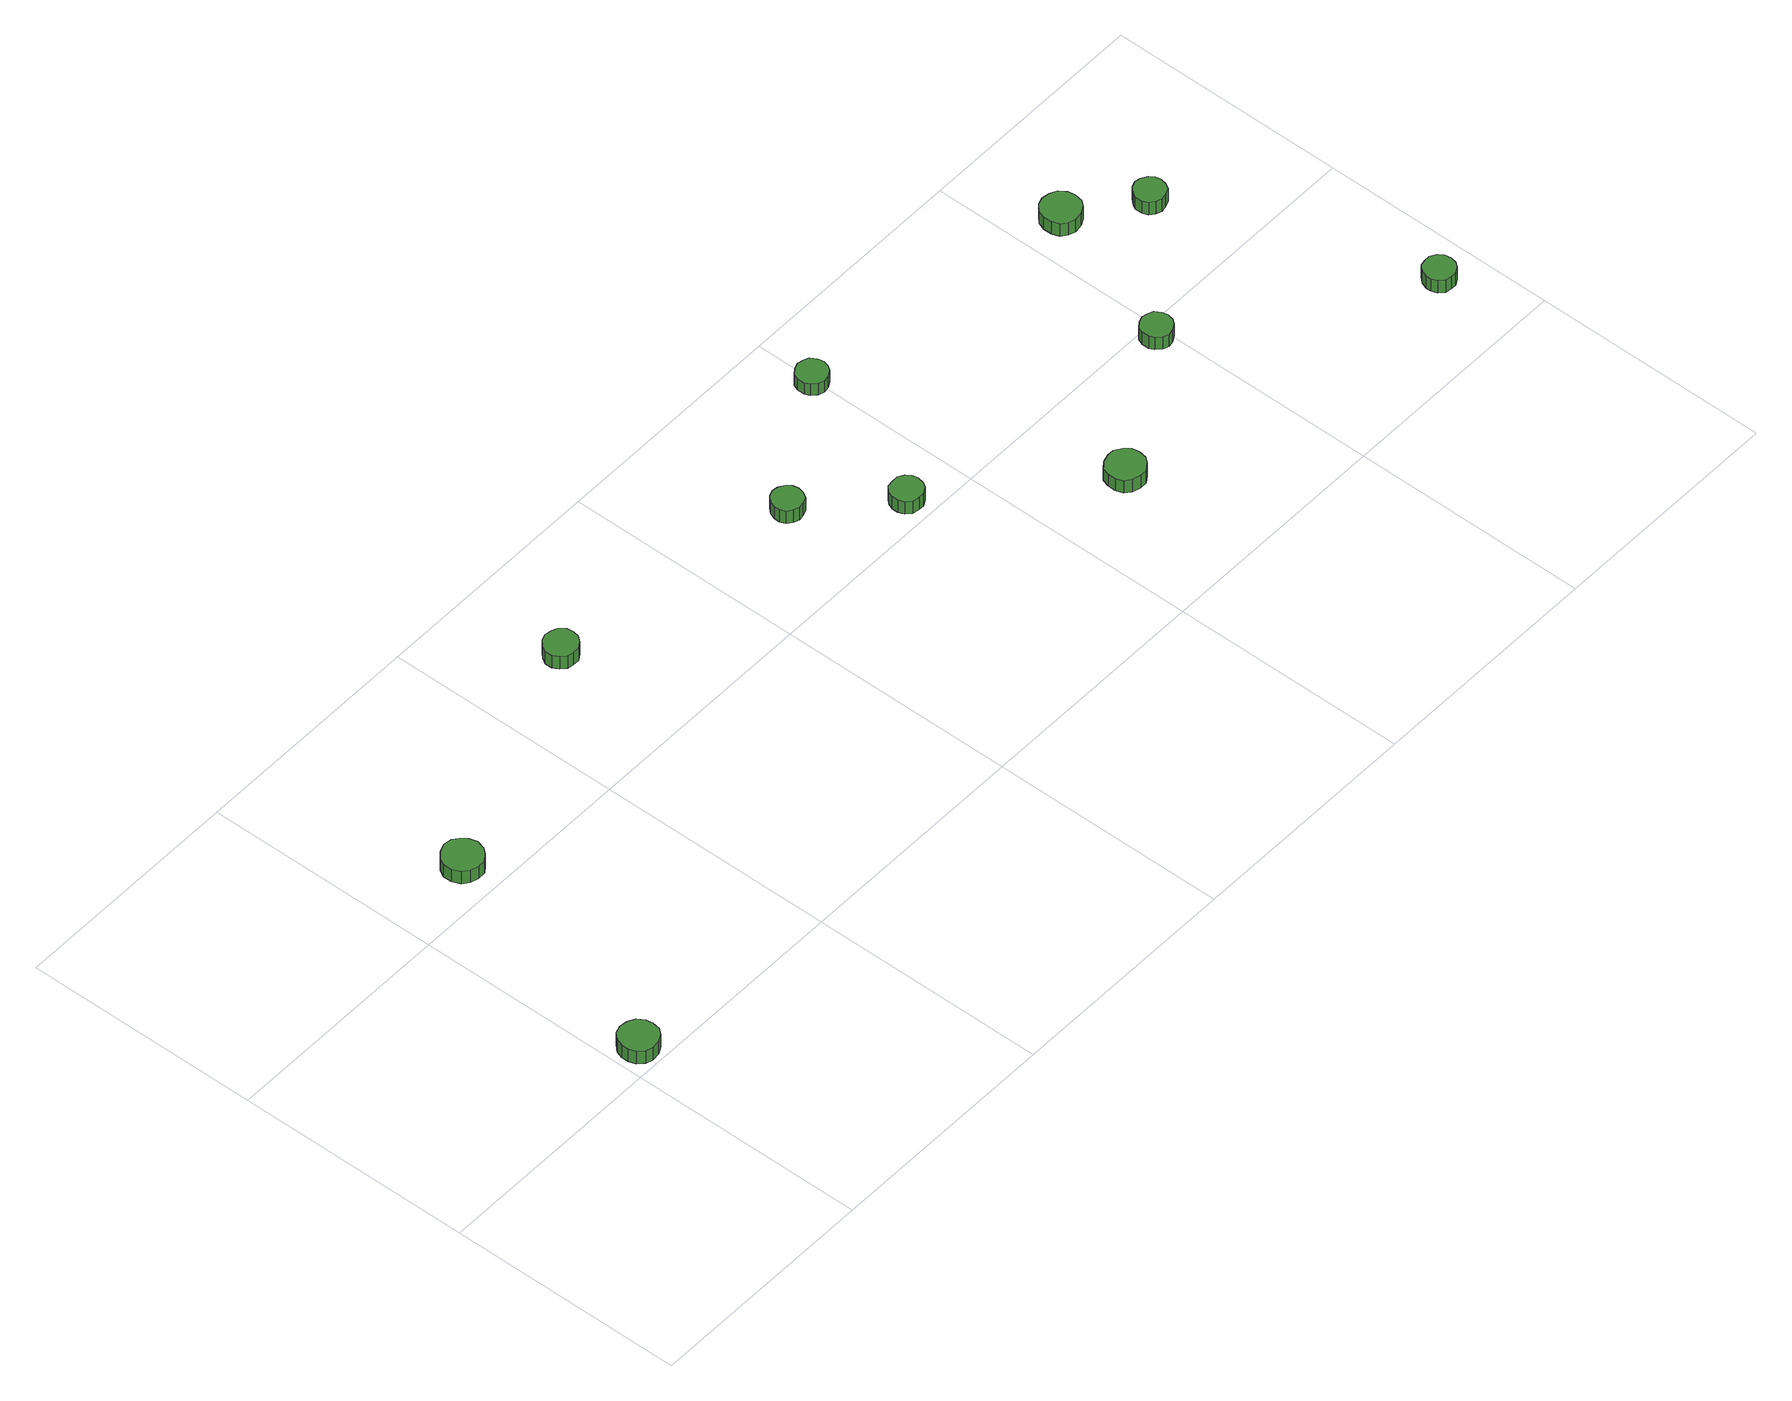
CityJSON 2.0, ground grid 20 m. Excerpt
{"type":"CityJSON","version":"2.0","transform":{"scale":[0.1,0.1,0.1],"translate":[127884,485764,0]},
"CityObjects":{
"tree1":{"type":"SolitaryVegetationObject","attributes":{"function":"something"},"geometry":[{"type":"MultiSurface","lod":"1","boundaries":[[[0,1,2,3,4,5,6,7,8,9,10,11,12,13,14]],[[15,16,17,18,19,20,21,22,23,24,25,26,27,28,29]],[[0,29,28,1]],[[1,28,27,2]],[[2,27,26,3]],[[3,26,25,4]],[[4,25,24,5]],[[5,24,23,6]],[[6,23,22,7]],[[7,22,21,8]],[[8,21,20,9]],[[9,20,19,10]],[[10,19,18,11]],[[11,18,17,12]],[[12,17,16,13]],[[13,16,15,14]],[[14,15,29,0]]]}]},
"tree2":{"type":"SolitaryVegetationObject","attributes":{"function":"something"},"geometry":[{"type":"MultiSurface","lod":"1","boundaries":[[[30,31,32,33,34,35,36,37,38,39,40,41,42,43,44]],[[45,46,47,48,49,50,51,52,53,54,55,56,57,58,59]],[[30,59,58,31]],[[31,58,57,32]],[[32,57,56,33]],[[33,56,55,34]],[[34,55,54,35]],[[35,54,53,36]],[[36,53,52,37]],[[37,52,51,38]],[[38,51,50,39]],[[39,50,49,40]],[[40,49,48,41]],[[41,48,47,42]],[[42,47,46,43]],[[43,46,45,44]],[[44,45,59,30]]]}]},
"tree3":{"type":"SolitaryVegetationObject","attributes":{"function":"something"},"geometry":[{"type":"MultiSurface","lod":"1","boundaries":[[[60,61,62,63,64,65,66,67,68,69,70,71,72,73,74]],[[75,76,77,78,79,80,81,82,83,84,85,86,87,88,89]],[[60,89,88,61]],[[61,88,87,62]],[[62,87,86,63]],[[63,86,85,64]],[[64,85,84,65]],[[65,84,83,66]],[[66,83,82,67]],[[67,82,81,68]],[[68,81,80,69]],[[69,80,79,70]],[[70,79,78,71]],[[71,78,77,72]],[[72,77,76,73]],[[73,76,75,74]],[[74,75,89,60]]]}]},
"tree4":{"type":"SolitaryVegetationObject","attributes":{"function":"something"},"geometry":[{"type":"MultiSurface","lod":"1","boundaries":[[[90,91,92,93,94,95,96,97,98,99,100,101,102,103,104]],[[105,106,107,108,109,110,111,112,113,114,115,116,117,118,119]],[[90,119,118,91]],[[91,118,117,92]],[[92,117,116,93]],[[93,116,115,94]],[[94,115,114,95]],[[95,114,113,96]],[[96,113,112,97]],[[97,112,111,98]],[[98,111,110,99]],[[99,110,109,100]],[[100,109,108,101]],[[101,108,107,102]],[[102,107,106,103]],[[103,106,105,104]],[[104,105,119,90]]]}]},
"tree5":{"type":"SolitaryVegetationObject","attributes":{"function":"something"},"geometry":[{"type":"MultiSurface","lod":"1","boundaries":[[[120,121,122,123,124,125,126,127,128,129,130,131,132,133,134]],[[135,136,137,138,139,140,141,142,143,144,145,146,147,148,149]],[[120,149,148,121]],[[121,148,147,122]],[[122,147,146,123]],[[123,146,145,124]],[[124,145,144,125]],[[125,144,143,126]],[[126,143,142,127]],[[127,142,141,128]],[[128,141,140,129]],[[129,140,139,130]],[[130,139,138,131]],[[131,138,137,132]],[[132,137,136,133]],[[133,136,135,134]],[[134,135,149,120]]]}]},
"tree6":{"type":"SolitaryVegetationObject","attributes":{"function":"something"},"geometry":[{"type":"MultiSurface","lod":"1","boundaries":[[[150,151,152,153,154,155,156,157,158,159,160,161,162,163,164]],[[165,166,167,168,169,170,171,172,173,174,175,176,177,178,179]],[[150,179,178,151]],[[151,178,177,152]],[[152,177,176,153]],[[153,176,175,154]],[[154,175,174,155]],[[155,174,173,156]],[[156,173,172,157]],[[157,172,171,158]],[[158,171,170,159]],[[159,170,169,160]],[[160,169,168,161]],[[161,168,167,162]],[[162,167,166,163]],[[163,166,165,164]],[[164,165,179,150]]]}]},
"tree7":{"type":"SolitaryVegetationObject","attributes":{"function":"something"},"geometry":[{"type":"MultiSurface","lod":"1","boundaries":[[[180,181,182,183,184,185,186,187,188,189,190,191,192,193,194]],[[195,196,197,198,199,200,201,202,203,204,205,206,207,208,209]],[[180,209,208,181]],[[181,208,207,182]],[[182,207,206,183]],[[183,206,205,184]],[[184,205,204,185]],[[185,204,203,186]],[[186,203,202,187]],[[187,202,201,188]],[[188,201,200,189]],[[189,200,199,190]],[[190,199,198,191]],[[191,198,197,192]],[[192,197,196,193]],[[193,196,195,194]],[[194,195,209,180]]]}]},
"tree8":{"type":"SolitaryVegetationObject","attributes":{"function":"something"},"geometry":[{"type":"MultiSurface","lod":"1","boundaries":[[[210,211,212,213,214,215,216,217,218,219,220,221,222,223,224]],[[225,226,227,228,229,230,231,232,233,234,235,236,237,238,239]],[[210,239,238,211]],[[211,238,237,212]],[[212,237,236,213]],[[213,236,235,214]],[[214,235,234,215]],[[215,234,233,216]],[[216,233,232,217]],[[217,232,231,218]],[[218,231,230,219]],[[219,230,229,220]],[[220,229,228,221]],[[221,228,227,222]],[[222,227,226,223]],[[223,226,225,224]],[[224,225,239,210]]]}]},
"tree9":{"type":"SolitaryVegetationObject","attributes":{"function":"something"},"geometry":[{"type":"MultiSurface","lod":"1","boundaries":[[[240,241,242,243,244,245,246,247,248,249,250,251,252,253,254]],[[255,256,257,258,259,260,261,262,263,264,265,266,267,268,269]],[[240,269,268,241]],[[241,268,267,242]],[[242,267,266,243]],[[243,266,265,244]],[[244,265,264,245]],[[245,264,263,246]],[[246,263,262,247]],[[247,262,261,248]],[[248,261,260,249]],[[249,260,259,250]],[[250,259,258,251]],[[251,258,257,252]],[[252,257,256,253]],[[253,256,255,254]],[[254,255,269,240]]]}]},
"tree10":{"type":"SolitaryVegetationObject","attributes":{"function":"something"},"geometry":[{"type":"MultiSurface","lod":"1","boundaries":[[[270,271,272,273,274,275,276,277,278,279,280,281,282,283,284]],[[285,286,287,288,289,290,291,292,293,294,295,296,297,298,299]],[[270,299,298,271]],[[271,298,297,272]],[[272,297,296,273]],[[273,296,295,274]],[[274,295,294,275]],[[275,294,293,276]],[[276,293,292,277]],[[277,292,291,278]],[[278,291,290,279]],[[279,290,289,280]],[[280,289,288,281]],[[281,288,287,282]],[[282,287,286,283]],[[283,286,285,284]],[[284,285,299,270]]]}]},
"tree11":{"type":"SolitaryVegetationObject","attributes":{"function":"something"},"geometry":[{"type":"MultiSurface","lod":"1","boundaries":[[[300,301,302,303,304,305,306,307,308,309,310,311,312,313,314]],[[315,316,317,318,319,320,321,322,323,324,325,326,327,328,329]],[[300,329,328,301]],[[301,328,327,302]],[[302,327,326,303]],[[303,326,325,304]],[[304,325,324,305]],[[305,324,323,306]],[[306,323,322,307]],[[307,322,321,308]],[[308,321,320,309]],[[309,320,319,310]],[[310,319,318,311]],[[311,318,317,312]],[[312,317,316,313]],[[313,316,315,314]],[[314,315,329,300]]]}]}
},
"vertices":[
[36,19,19],[35,25,19],[31,31,19],[25,34,19],[18,35,19],[12,33,19],[7,28,19],[5,22,19],[5,16,19],[7,10,19],[12,5,19],[18,3,19],[25,4,19],[31,7,19],[35,12,19],[35,12,6],[31,7,6],[25,4,6],[18,3,6],[12,5,6],[7,10,6],[5,16,6],[5,22,6],[7,28,6],[12,33,6],[18,35,6],[25,34,6],[31,31,6],[35,25,6],[36,19,6],
[91,231,17],[89,238,17],[85,243,17],[80,247,17],[73,248,17],[66,245,17],[61,241,17],[58,235,17],[58,228,17],[61,221,17],[66,217,17],[73,215,17],[80,215,17],[85,219,17],[89,224,17],[89,224,4],[85,219,4],[80,215,4],[73,215,4],[66,217,4],[61,221,4],[58,228,4],[58,235,4],[61,241,4],[66,245,4],[73,248,4],[80,247,4],[85,243,4],[89,238,4],[91,231,4],
[292,312,17],[291,318,17],[287,323,17],[282,325,17],[276,326,17],[271,324,17],[267,320,17],[264,315,17],[264,309,17],[267,304,17],[271,300,17],[276,299,17],[282,299,17],[287,302,17],[291,307,17],[291,307,4],[287,302,4],[282,299,4],[276,299,4],[271,300,4],[267,304,4],[264,309,4],[264,315,4],[267,320,4],[271,324,4],[276,326,4],[282,325,4],[287,323,4],[291,318,4],[292,312,4],
[501,278,21],[500,283,21],[497,287,21],[492,290,21],[487,291,21],[482,289,21],[478,285,21],[476,280,21],[476,275,21],[478,270,21],[482,267,21],[487,265,21],[492,266,21],[497,268,21],[500,273,21],[500,273,8],[497,268,8],[492,266,8],[487,265,8],[482,267,8],[478,270,8],[476,275,8],[476,280,8],[478,285,8],[482,289,8],[487,291,8],[492,290,8],[497,287,8],[500,283,8],[501,278,8],
[565,220,20],[564,225,20],[561,229,20],[556,232,20],[551,232,20],[545,231,20],[541,227,20],[539,222,20],[539,217,20],[541,212,20],[545,208,20],[551,207,20],[556,207,20],[561,210,20],[564,214,20],[564,214,7],[561,210,7],[556,207,7],[551,207,7],[545,208,7],[541,212,7],[539,217,7],[539,222,7],[541,227,7],[545,231,7],[551,232,7],[556,232,7],[561,229,7],[564,225,7],[565,220,7],
[607,345,21],[606,350,21],[603,355,21],[598,357,21],[593,358,21],[588,356,21],[584,353,21],[582,348,21],[582,342,21],[584,338,21],[588,334,21],[593,332,21],[598,333,21],[603,336,21],[606,340,21],[606,340,9],[603,336,9],[598,333,9],[593,332,9],[588,334,9],[584,338,9],[582,342,9],[582,348,9],[584,353,9],[588,356,9],[593,358,9],[598,357,9],[603,355,9],[606,350,9],[607,345,9],
[689,117,18],[688,123,18],[684,128,18],[678,132,18],[672,132,18],[665,130,18],[660,126,18],[658,120,18],[658,113,18],[660,107,18],[665,103,18],[672,101,18],[678,101,18],[684,105,18],[688,110,18],[688,110,5],[684,105,5],[678,101,5],[672,101,5],[665,103,5],[660,107,5],[658,113,5],[658,120,5],[660,126,5],[665,130,5],[672,132,5],[678,132,5],[684,128,5],[688,123,5],[689,117,5],
[803,187,20],[802,192,20],[799,197,20],[794,199,20],[789,200,20],[784,198,20],[780,195,20],[778,190,20],[778,184,20],[780,180,20],[784,176,20],[789,174,20],[794,175,20],[799,178,20],[802,182,20],[802,182,7],[799,178,7],[794,175,7],[789,174,7],[784,176,7],[780,180,7],[778,184,7],[778,190,7],[780,195,7],[784,198,7],[789,200,7],[794,199,7],[799,197,7],[802,192,7],[803,187,7],
[849,314,20],[848,320,20],[844,326,20],[838,329,20],[831,330,20],[825,328,20],[820,323,20],[818,317,20],[818,310,20],[820,304,20],[825,300,20],[831,298,20],[838,299,20],[844,302,20],[848,307,20],[848,307,7],[844,302,7],[838,299,7],[831,298,7],[825,300,7],[820,304,7],[818,310,7],[818,317,7],[820,323,7],[825,328,7],[831,330,7],[838,329,7],[844,326,7],[848,320,7],[849,314,7],
[902,278,18],[901,283,18],[898,287,18],[893,290,18],[888,291,18],[883,289,18],[879,285,18],[877,281,18],[877,275,18],[879,270,18],[883,267,18],[888,265,18],[893,266,18],[898,268,18],[901,273,18],[901,273,5],[898,268,5],[893,266,5],[888,265,5],[883,267,5],[879,270,5],[877,275,5],[877,281,5],[879,285,5],[883,289,5],[888,291,5],[893,290,5],[898,287,5],[901,283,5],[902,278,5],
[978,69,19],[977,75,19],[974,79,19],[969,82,19],[964,82,19],[959,81,19],[955,77,19],[953,72,19],[953,67,19],[955,62,19],[959,58,19],[964,57,19],[969,57,19],[974,60,19],[977,64,19],[977,64,6],[974,60,6],[969,57,6],[964,57,6],[959,58,6],[955,62,6],[953,67,6],[953,72,6],[955,77,6],[959,81,6],[964,82,6],[969,82,6],[974,79,6],[977,75,6],[978,69,6]
]}
